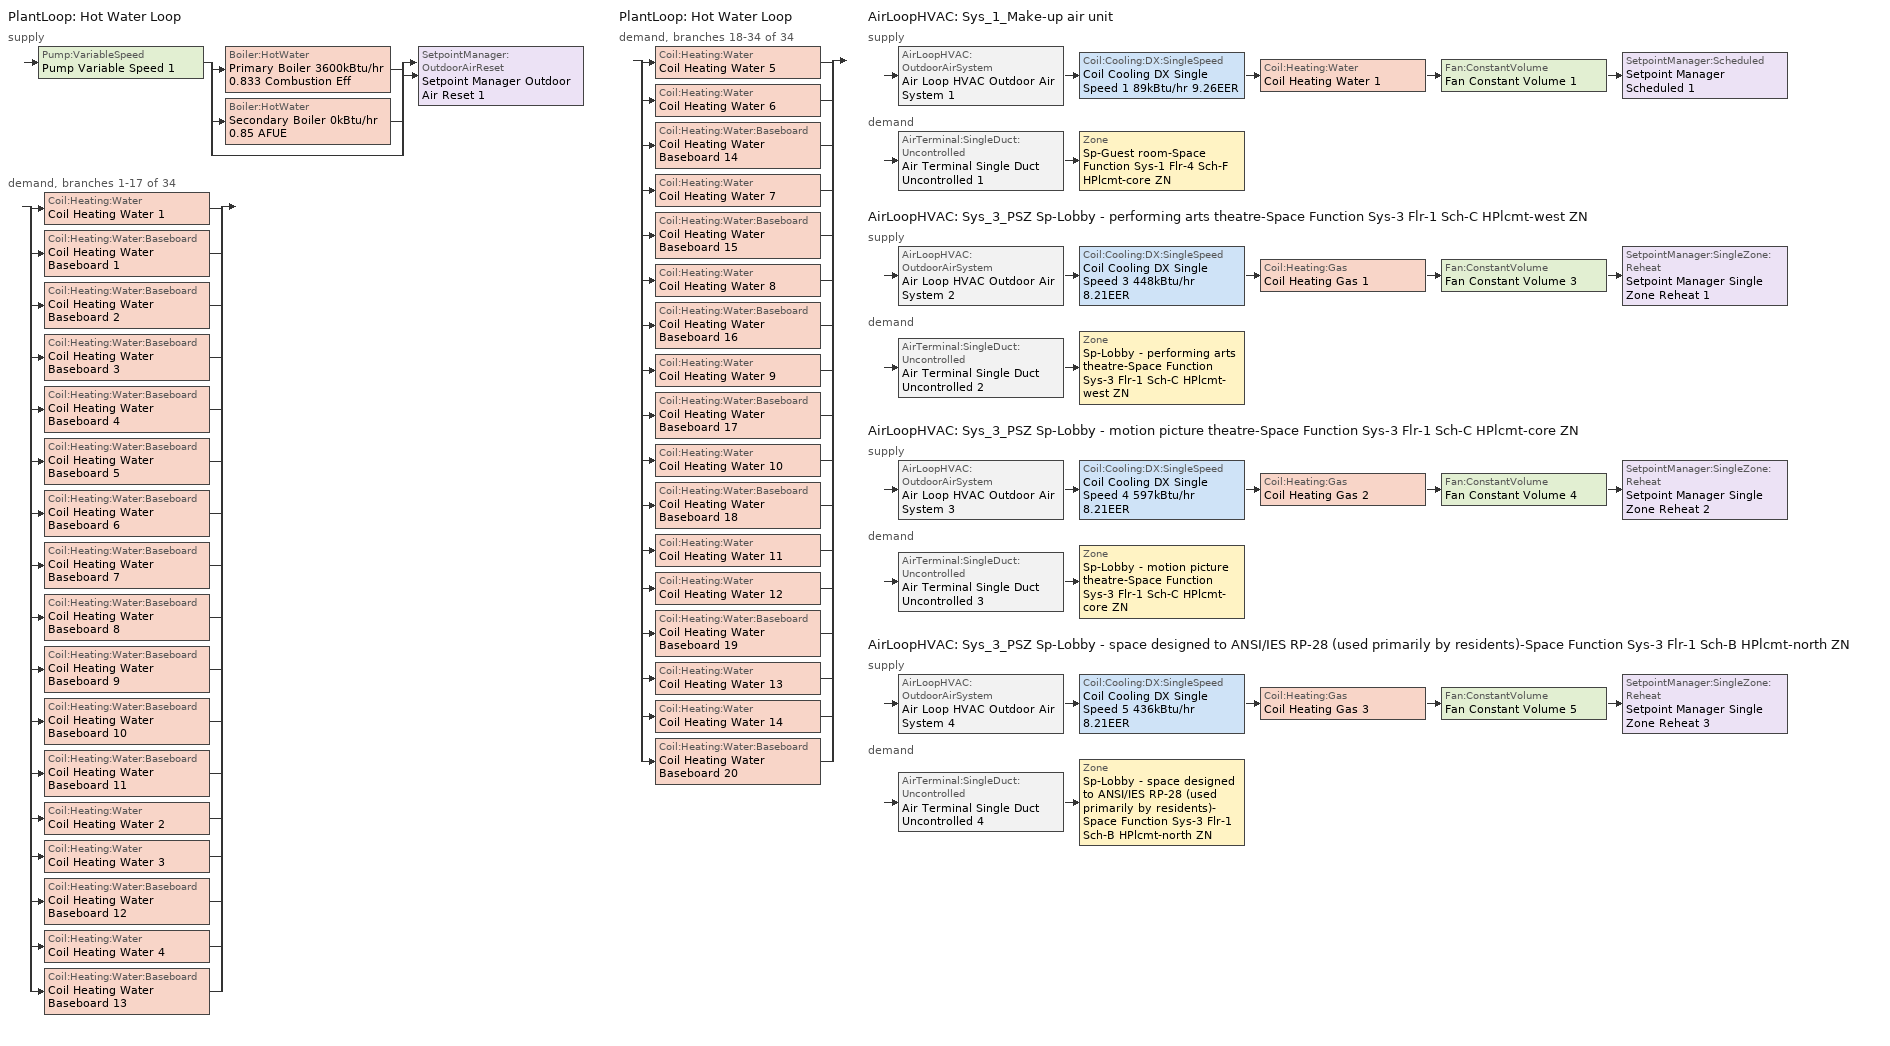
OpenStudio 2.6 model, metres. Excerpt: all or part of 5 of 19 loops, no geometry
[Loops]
PlantLoop 'Hot Water Loop'
 supply: Pump:VariableSpeed 'Pump Variable Speed 1' > split
  | Boiler:HotWater 'Primary Boiler 3600kBtu/hr 0.833 Combustion Eff'
  | Boiler:HotWater 'Secondary Boiler 0kBtu/hr 0.85 AFUE'
  | bypass
  join > SetpointManager:OutdoorAirReset 'Setpoint Manager Outdoor Air Reset 1'
 demand, branches 1-17 of 34: split
  | Coil:Heating:Water 'Coil Heating Water 1'
  | Coil:Heating:Water:Baseboard 'Coil Heating Water Baseboard 1'
  | Coil:Heating:Water:Baseboard 'Coil Heating Water Baseboard 2'
  | Coil:Heating:Water:Baseboard 'Coil Heating Water Baseboard 3'
  | Coil:Heating:Water:Baseboard 'Coil Heating Water Baseboard 4'
  | Coil:Heating:Water:Baseboard 'Coil Heating Water Baseboard 5'
  | Coil:Heating:Water:Baseboard 'Coil Heating Water Baseboard 6'
  | Coil:Heating:Water:Baseboard 'Coil Heating Water Baseboard 7'
  | Coil:Heating:Water:Baseboard 'Coil Heating Water Baseboard 8'
  | Coil:Heating:Water:Baseboard 'Coil Heating Water Baseboard 9'
  | Coil:Heating:Water:Baseboard 'Coil Heating Water Baseboard 10'
  | Coil:Heating:Water:Baseboard 'Coil Heating Water Baseboard 11'
  | Coil:Heating:Water 'Coil Heating Water 2'
  | Coil:Heating:Water 'Coil Heating Water 3'
  | Coil:Heating:Water:Baseboard 'Coil Heating Water Baseboard 12'
  | Coil:Heating:Water 'Coil Heating Water 4'
  | Coil:Heating:Water:Baseboard 'Coil Heating Water Baseboard 13'
PlantLoop 'Hot Water Loop'
 demand, branches 18-34 of 34: split
  | Coil:Heating:Water 'Coil Heating Water 5'
  | Coil:Heating:Water 'Coil Heating Water 6'
  | Coil:Heating:Water:Baseboard 'Coil Heating Water Baseboard 14'
  | Coil:Heating:Water 'Coil Heating Water 7'
  | Coil:Heating:Water:Baseboard 'Coil Heating Water Baseboard 15'
  | Coil:Heating:Water 'Coil Heating Water 8'
  | Coil:Heating:Water:Baseboard 'Coil Heating Water Baseboard 16'
  | Coil:Heating:Water 'Coil Heating Water 9'
  | Coil:Heating:Water:Baseboard 'Coil Heating Water Baseboard 17'
  | Coil:Heating:Water 'Coil Heating Water 10'
  | Coil:Heating:Water:Baseboard 'Coil Heating Water Baseboard 18'
  | Coil:Heating:Water 'Coil Heating Water 11'
  | Coil:Heating:Water 'Coil Heating Water 12'
  | Coil:Heating:Water:Baseboard 'Coil Heating Water Baseboard 19'
  | Coil:Heating:Water 'Coil Heating Water 13'
  | Coil:Heating:Water 'Coil Heating Water 14'
  | Coil:Heating:Water:Baseboard 'Coil Heating Water Baseboard 20'
AirLoopHVAC 'Sys_1_Make-up air unit'
 supply: AirLoopHVAC:OutdoorAirSystem 'Air Loop HVAC Outdoor Air System 1' > Coil:Cooling:DX:SingleSpeed 'Coil Cooling DX Single Speed 1 89kBtu/hr 9.26EER' > Coil:Heating:Water 'Coil Heating Water 1' > Fan:ConstantVolume 'Fan Constant Volume 1' > SetpointManager:Scheduled 'Setpoint Manager Scheduled 1'
 demand: AirTerminal:SingleDuct:Uncontrolled 'Air Terminal Single Duct Uncontrolled 1' > Zone 'Sp-Guest room-Space Function Sys-1 Flr-4 Sch-F HPlcmt-core ZN'
AirLoopHVAC 'Sys_3_PSZ Sp-Lobby - performing arts theatre-Space Function Sys-3 Flr-1 Sch-C HPlcmt-west ZN'
 supply: AirLoopHVAC:OutdoorAirSystem 'Air Loop HVAC Outdoor Air System 2' > Coil:Cooling:DX:SingleSpeed 'Coil Cooling DX Single Speed 3 448kBtu/hr 8.21EER' > Coil:Heating:Gas 'Coil Heating Gas 1' > Fan:ConstantVolume 'Fan Constant Volume 3' > SetpointManager:SingleZone:Reheat 'Setpoint Manager Single Zone Reheat 1'
 demand: AirTerminal:SingleDuct:Uncontrolled 'Air Terminal Single Duct Uncontrolled 2' > Zone 'Sp-Lobby - performing arts theatre-Space Function Sys-3 Flr-1 Sch-C HPlcmt-west ZN'
AirLoopHVAC 'Sys_3_PSZ Sp-Lobby - motion picture theatre-Space Function Sys-3 Flr-1 Sch-C HPlcmt-core ZN'
 supply: AirLoopHVAC:OutdoorAirSystem 'Air Loop HVAC Outdoor Air System 3' > Coil:Cooling:DX:SingleSpeed 'Coil Cooling DX Single Speed 4 597kBtu/hr 8.21EER' > Coil:Heating:Gas 'Coil Heating Gas 2' > Fan:ConstantVolume 'Fan Constant Volume 4' > SetpointManager:SingleZone:Reheat 'Setpoint Manager Single Zone Reheat 2'
 demand: AirTerminal:SingleDuct:Uncontrolled 'Air Terminal Single Duct Uncontrolled 3' > Zone 'Sp-Lobby - motion picture theatre-Space Function Sys-3 Flr-1 Sch-C HPlcmt-core ZN'
AirLoopHVAC 'Sys_3_PSZ Sp-Lobby - space designed to ANSI/IES RP-28 (used primarily by residents)-Space Function Sys-3 Flr-1 Sch-B HPlcmt-north ZN'
 supply: AirLoopHVAC:OutdoorAirSystem 'Air Loop HVAC Outdoor Air System 4' > Coil:Cooling:DX:SingleSpeed 'Coil Cooling DX Single Speed 5 436kBtu/hr 8.21EER' > Coil:Heating:Gas 'Coil Heating Gas 3' > Fan:ConstantVolume 'Fan Constant Volume 5' > SetpointManager:SingleZone:Reheat 'Setpoint Manager Single Zone Reheat 3'
 demand: AirTerminal:SingleDuct:Uncontrolled 'Air Terminal Single Duct Uncontrolled 4' > Zone 'Sp-Lobby - space designed to ANSI/IES RP-28 (used primarily by residents)-Space Function Sys-3 Flr-1 Sch-B HPlcmt-north ZN'
[Sizing:Zone] Zone Cooling Design Supply Air Temperature Input Method=SupplyAirTemperature; Zone Cooling Design Supply Air Temperature {C}=13; Zone Cooling Design Supply Air Temperature Difference {deltaC}=11.11; Zone Heating Design Supply Air Temperature Input Method=SupplyAirTemperature; Zone Heating Design Supply Air Temperature {C}=43; Zone Heating Design Supply Air Temperature Difference {deltaC}=11.11; Zone Cooling Design Supply Air Humidity Ratio {kg-H2O/kg-air}=0.0085; Zone Heating Design Supply Air Humidity Ratio {kg-H2O/kg-air}=0.008; Zone Heating Sizing Factor=1.3; Zone Cooling Sizing Factor=1.1; Cooling Design Air Flow Method=DesignDay; Heating Design Air Flow Method=DesignDay; Account for Dedicated Outdoor Air System=No; Dedicated Outdoor Air System Control Strategy=NeutralSupplyAir; Dedicated Outdoor Air Low Setpoint Temperature for Design {C}=autosize; Dedicated Outdoor Air High Setpoint Temperature for Design {C}=autosize
Sp-Guest room-Space Function Sys-1 Flr-4 Sch-F HPlcmt-core ZN; Sp-Lobby - performing arts theatre-Space Function Sys-3 Flr-1 Sch-C HPlcmt-west ZN; Sp-Lobby - motion picture theatre-Space Function Sys-3 Flr-1 Sch-C HPlcmt-core ZN; Sp-Lobby - space designed to ANSI/IES RP-28 (used primarily by residents)-Space Function Sys-3 Flr-1 Sch-B HPlcmt-north ZN
[Zone equipment]
Sp-Guest room-Space Function Sys-1 Flr-4 Sch-F HPlcmt-core ZN: Sp-Guest room-Space Function Sys-1 Flr-4 Sch-F HPlcmt-core ZN PTAC, Zone HVAC Baseboard Convective Water 1, Air Terminal Single Duct Uncontrolled 1
Sp-Lobby - performing arts theatre-Space Function Sys-3 Flr-1 Sch-C HPlcmt-west ZN: Air Terminal Single Duct Uncontrolled 2, Zone HVAC Baseboard Convective Water 2
Sp-Lobby - motion picture theatre-Space Function Sys-3 Flr-1 Sch-C HPlcmt-core ZN: Air Terminal Single Duct Uncontrolled 3, Zone HVAC Baseboard Convective Water 3
Sp-Lobby - space designed to ANSI/IES RP-28 (used primarily by residents)-Space Function Sys-3 Flr-1 Sch-B HPlcmt-north ZN: Air Terminal Single Duct Uncontrolled 4, Zone HVAC Baseboard Convective Water 4
[PlantLoop]
Hot Water Loop: Fluid Type=Water; Glycol Concentration=0; Plant Loop Volume {m3}=Autocalculate; Load Distribution Scheme=Optimal
[Sizing:Plant]
Hot Water Loop: Loop Type=Heating; Design Loop Exit Temperature {C}=82; Loop Design Temperature Difference {deltaC}=16; Sizing Option=NonCoincident; Zone Timesteps in Averaging Window=1; Coincident Sizing Factor Mode=None
[Pump:VariableSpeed]
Pump Variable Speed 1: Motor Efficiency=0.895; Pump Control Type=Intermittent; Skin Loss Radiative Fraction=0.5; Design Power Sizing Method=PowerPerFlowPerPressure; Design Electric Power per Unit Flow Rate {W/(m3/s)}=348701.1; Design Shaft Power per Unit Flow Rate per Unit Head {W-s/m3-Pa}=1.50185; Design Minimum Flow Rate Fraction=0
[Boiler:HotWater] Fuel Type=NaturalGas; Normalized Boiler Efficiency Curve=BOILER-EFFFPLR-NECB2011; Water Outlet Upper Temperature Limit {C}=99; Parasitic Electric Load {W}=0; Sizing Factor=1
Name | Nominal Capacity {W} | Nominal Thermal Efficiency | Minimum Part Load Ratio | Boiler Flow Mode
Primary Boiler 3600kBtu/hr 0.833 Combustion Eff | 1.05515e+06 | 0.826 | 0.25 | LeavingSetpointModulated
Secondary Boiler 0kBtu/hr 0.85 AFUE | 0.001 | 0.85 |  | ConstantFlow
[SetpointManager:OutdoorAirReset]
Setpoint Manager Outdoor Air Reset 1: Control Variable=Temperature; Setpoint at Outdoor Low Temperature {C}=82; Outdoor Low Temperature {C}=-16; Setpoint at Outdoor High Temperature {C}=60; Outdoor High Temperature {C}=0
[AirLoopHVAC] Design Supply Air Flow Rate {m3/s}=AutoSize
Name | Availability Schedule
Sys_1_Make-up air unit | Sys_1_Make-up air unit Occ Sch
Sys_3_PSZ Sp-Lobby - performing arts theatre-Space Function Sys-3 Flr-1 Sch-C HPlcmt-west ZN | Sys_3_PSZ Sp-Lobby - performing arts theatre-Space Function Sys-3 Flr-1 Sch-C HPlcmt-west ZN Occ Sch
Sys_3_PSZ Sp-Lobby - motion picture theatre-Space Function Sys-3 Flr-1 Sch-C HPlcmt-core ZN | Sys_3_PSZ Sp-Lobby - motion picture theatre-Space Function Sys-3 Flr-1 Sch-C HPlcmt-core ZN Occ Sch
Sys_3_PSZ Sp-Lobby - space designed to ANSI/IES RP-28 (used primarily by residents)-Space Function Sys-3 Flr-1 Sch-B HPlcmt-north ZN | Sys_3_PSZ Sp-Lobby - space designed to ANSI/IES RP-28 (used primarily by residents)-Space Function Sys-3 Flr-1 Sch-B HPlcmt-north ZN Occ Sch
[Sizing:System] Design Outdoor Air Flow Rate {m3/s}=Autosize; Minimum System Air Flow Ratio=1; Preheat Design Temperature {C}=7; Preheat Design Humidity Ratio {kg-H2O/kg-Air}=0.008; Precool Design Temperature {C}=13; Precool Design Humidity Ratio {kg-H2O/kg-Air}=0.008; Central Cooling Design Supply Air Temperature {C}=13; Central Heating Design Supply Air Temperature {C}=43; Sizing Option=NonCoincident; Central Cooling Design Supply Air Humidity Ratio {kg-H2O/kg-Air}=0.0085; Central Heating Design Supply Air Humidity Ratio {kg-H2O/kg-Air}=0.008; Cooling Design Air Flow Method=DesignDay; Cooling Design Air Flow Rate {m3/s}=0; Heating Design Air Flow Method=DesignDay; Heating Design Air Flow Rate {m3/s}=0; System Outdoor Air Method=ZoneSum; Zone Maximum Outdoor Air Fraction=1; Cooling Supply Air Flow Rate Per Floor Area {m3/s-m2}=0.00996765; Cooling Fraction of Autosized Cooling Supply Air Flow Rate=1; Cooling Supply Air Flow Rate Per Unit Cooling Capacity {m3/s-W}=3.94755e-05; Heating Supply Air Flow Rate Per Floor Area {m3/s-m2}=0.00996765; Heating Fraction of Autosized Heating Supply Air Flow Rate=1; Heating Fraction of Autosized Cooling Supply Air Flow Rate=1; Heating Supply Air Flow Rate Per Unit Heating Capacity {m3/s-W}=3.15882e-05; Cooling Design Capacity Method=CoolingDesignCapacity; Cooling Design Capacity {W}=autosize; Cooling Design Capacity Per Floor Area {W/m2}=234.7; Fraction of Autosized Cooling Design Capacity=1; Heating Design Capacity Method=HeatingDesignCapacity; Heating Design Capacity {W}=autosize; Heating Design Capacity Per Floor Area {W/m2}=157; Fraction of Autosized Heating Design Capacity=1; Central Cooling Capacity Control Method=OnOff
Name | Type of Load to Size On | 100% Outdoor Air in Cooling | 100% Outdoor Air in Heating
Sys_1_Make-up air unit | VentilationRequirement | Yes | Yes
Sys_3_PSZ Sp-Lobby - performing arts theatre-Space Function Sys-3 Flr-1 Sch-C HPlcmt-west ZN; Sys_3_PSZ Sp-Lobby - motion picture theatre-Space Function Sys-3 Flr-1 Sch-C HPlcmt-core ZN; Sys_3_PSZ Sp-Lobby - space designed to ANSI/IES RP-28 (used primarily by residents)-Space Function Sys-3 Flr-1 Sch-B HPlcmt-north ZN | Sensible | No | No
[Fan:ConstantVolume] Availability Schedule=Always On Discrete; Fan Efficiency=0.39975; Pressure Rise {Pa}=640; Maximum Flow Rate {m3/s}=AutoSize; Motor Efficiency=0.615
Fan Constant Volume 1; Fan Constant Volume 2; Fan Constant Volume 3; Fan Constant Volume 4; Fan Constant Volume 5
[Coil:Heating:Water] Availability Schedule=Always On Discrete
Coil Heating Water 1; Coil Heating Water 2; Coil Heating Water 3; Coil Heating Water 4; Coil Heating Water 5; Coil Heating Water 6; Coil Heating Water 7; Coil Heating Water 8; Coil Heating Water 9; Coil Heating Water 10; Coil Heating Water 11; Coil Heating Water 12; Coil Heating Water 13; Coil Heating Water 14
[Coil:Cooling:DX:SingleSpeed] Availability Schedule=Always On Discrete; Rated Total Cooling Capacity {W}=autosize; Rated Sensible Heat Ratio=autosize; Rated Air Flow Rate {m3/s}=autosize; Rated Evaporator Fan Power Per Volume Flow Rate {W/(m3/s)}=773.3; Total Cooling Capacity Function of Temperature Curve=DXCOOL-NECB2011-REF-CAPFT; Total Cooling Capacity Function of Flow Fraction Curve=DXCOOL-NECB2011-REF-CAPFFLOW; Energy Input Ratio Function of Temperature Curve=DXCOOL-NECB2011-REF-COOLEIRFT; Energy Input Ratio Function of Flow Fraction Curve=DXCOOL-NECB2011-REF-COOLEIRFFLOW; Part Load Fraction Correlation Curve=DXCOOL-NECB2011-REF-COOLPLFFPLR; Condenser Type=AirCooled; Evaporative Condenser Effectiveness=0; Evaporative Condenser Air Flow Rate {m3/s}=Autosize; Evaporative Condenser Pump Rated Power Consumption {W}=Autosize; Crankcase Heater Capacity {W}=0; Maximum Outdoor Dry-Bulb Temperature for Crankcase Heater Operation {C}=0; Basin Heater Capacity {W/K}=0; Basin Heater Setpoint Temperature {C}=10
Name | Rated COP {W/W}
Coil Cooling DX Single Speed 1 89kBtu/hr 9.26EER | 3.19482
Coil Cooling DX Single Speed 2 165kBtu/hr 9.3EER | 3.26533
Coil Cooling DX Single Speed 3 448kBtu/hr 8.21EER | 3.06305
Coil Cooling DX Single Speed 4 597kBtu/hr 8.21EER | 3.15907
Coil Cooling DX Single Speed 5 436kBtu/hr 8.21EER | 3.05548
[Controller:OutdoorAir] Minimum Outdoor Air Flow Rate {m3/s}=autosize; Maximum Outdoor Air Flow Rate {m3/s}=Autosize; Economizer Control Type=DifferentialEnthalpy; Economizer Control Action Type=ModulateFlow; Lockout Type=NoLockout; Minimum Limit Type=FixedMinimum; High Humidity Control=No
Name | Minimum Outdoor Air Schedule | Controller Mechanical Ventilation | Heat Recovery Bypass Control Type
Controller Outdoor Air 1 | Sys_1_Make-up air unit Occ Sch | Controller Mechanical Ventilation 1 | BypassWhenWithinEconomizerLimits
Controller Outdoor Air 2 | Sys_3_PSZ Sp-Lobby - performing arts theatre-Space Function Sys-3 Flr-1 Sch-C HPlcmt-west ZN Occ Sch | Controller Mechanical Ventilation 2 | BypassWhenOAFlowGreaterThanMinimum
Controller Outdoor Air 3 | Sys_3_PSZ Sp-Lobby - motion picture theatre-Space Function Sys-3 Flr-1 Sch-C HPlcmt-core ZN Occ Sch | Controller Mechanical Ventilation 3 | BypassWhenOAFlowGreaterThanMinimum
Controller Outdoor Air 4 | Sys_3_PSZ Sp-Lobby - space designed to ANSI/IES RP-28 (used primarily by residents)-Space Function Sys-3 Flr-1 Sch-B HPlcmt-north ZN Occ Sch | Controller Mechanical Ventilation 4 | BypassWhenOAFlowGreaterThanMinimum
[Controller:MechanicalVentilation] Availability Schedule=Always On Discrete; System Outdoor Air Method=ZoneSum
Controller Mechanical Ventilation 1; Controller Mechanical Ventilation 2; Controller Mechanical Ventilation 3; Controller Mechanical Ventilation 4
[AirLoopHVAC:OutdoorAirSystem]
Name | Controller
Air Loop HVAC Outdoor Air System 1 | Controller Outdoor Air 1
Air Loop HVAC Outdoor Air System 2 | Controller Outdoor Air 2
Air Loop HVAC Outdoor Air System 3 | Controller Outdoor Air 3
Air Loop HVAC Outdoor Air System 4 | Controller Outdoor Air 4
[Controller:WaterCoil] Action=Normal; Controller Convergence Tolerance {deltaC}=0.0001; Minimum Actuated Flow {m3/s}=0
Name | Water Coil
Controller Water Coil 1 | Coil Heating Water 1
Controller Water Coil 2 | Coil Heating Water 2
Controller Water Coil 4 | Coil Heating Water 3
Controller Water Coil 5 | Coil Heating Water 4
Controller Water Coil 6 | Coil Heating Water 5
Controller Water Coil 8 | Coil Heating Water 6
Controller Water Coil 9 | Coil Heating Water 7
Controller Water Coil 10 | Coil Heating Water 8
Controller Water Coil 11 | Coil Heating Water 9
Controller Water Coil 12 | Coil Heating Water 10
Controller Water Coil 13 | Coil Heating Water 11
Controller Water Coil 15 | Coil Heating Water 12
Controller Water Coil 16 | Coil Heating Water 13
Controller Water Coil 18 | Coil Heating Water 14
[SetpointManager:Scheduled]
Setpoint Manager Scheduled 1: Control Variable=Temperature; Schedule=Makeup-Air Unit Supply Air Temp
[Coil:Heating:Electric]
Coil Heating Electric 1: Availability Schedule=ON_OFF_ALWAYS_OFF
[ZoneHVAC:PackagedTerminalAirConditioner]
Sp-Guest room-Space Function Sys-1 Flr-4 Sch-F HPlcmt-core ZN PTAC: Availability Schedule=Always On Discrete; Supply Air Flow Rate During Cooling Operation {m3/s}=Autosize; Supply Air Flow Rate During Heating Operation {m3/s}=Autosize; Supply Air Flow Rate When No Cooling or Heating is Needed {m3/s}=Autosize; Outdoor Air Flow Rate During Cooling Operation {m3/s}=Autosize; Outdoor Air Flow Rate During Heating Operation {m3/s}=Autosize; Outdoor Air Flow Rate When No Cooling or Heating is Needed {m3/s}=Autosize; Supply Air Fan=Fan Constant Volume 2; Heating Coil=Coil Heating Electric 1; Cooling Coil=Coil Cooling DX Single Speed 2 165kBtu/hr 9.3EER; Fan Placement=DrawThrough
[Coil:Heating:Water:Baseboard] Heating Design Capacity Method=HeatingDesignCapacity; Heating Design Capacity {W}=autosize; Heating Design Capacity Per Floor Area {W/m2}=0; Fraction of Autosized Heating Design Capacity=0.8
Coil Heating Water Baseboard 1; Coil Heating Water Baseboard 2; Coil Heating Water Baseboard 3; Coil Heating Water Baseboard 4; Coil Heating Water Baseboard 5; Coil Heating Water Baseboard 6; Coil Heating Water Baseboard 7; Coil Heating Water Baseboard 8; Coil Heating Water Baseboard 9; Coil Heating Water Baseboard 10; Coil Heating Water Baseboard 11; Coil Heating Water Baseboard 12; Coil Heating Water Baseboard 13; Coil Heating Water Baseboard 14; Coil Heating Water Baseboard 15; Coil Heating Water Baseboard 16; Coil Heating Water Baseboard 17; Coil Heating Water Baseboard 18; Coil Heating Water Baseboard 19; Coil Heating Water Baseboard 20
[ZoneHVAC:Baseboard:Convective:Water] Availability Schedule=Always On Discrete
Name | Heating Coil
Zone HVAC Baseboard Convective Water 1 | Coil Heating Water Baseboard 1
Zone HVAC Baseboard Convective Water 2 | Coil Heating Water Baseboard 2
Zone HVAC Baseboard Convective Water 3 | Coil Heating Water Baseboard 3
Zone HVAC Baseboard Convective Water 4 | Coil Heating Water Baseboard 4
Zone HVAC Baseboard Convective Water 5 | Coil Heating Water Baseboard 5
Zone HVAC Baseboard Convective Water 6 | Coil Heating Water Baseboard 6
Zone HVAC Baseboard Convective Water 7 | Coil Heating Water Baseboard 7
Zone HVAC Baseboard Convective Water 8 | Coil Heating Water Baseboard 8
Zone HVAC Baseboard Convective Water 9 | Coil Heating Water Baseboard 9
Zone HVAC Baseboard Convective Water 10 | Coil Heating Water Baseboard 10
Zone HVAC Baseboard Convective Water 11 | Coil Heating Water Baseboard 11
Zone HVAC Baseboard Convective Water 12 | Coil Heating Water Baseboard 12
Zone HVAC Baseboard Convective Water 13 | Coil Heating Water Baseboard 13
Zone HVAC Baseboard Convective Water 14 | Coil Heating Water Baseboard 14
Zone HVAC Baseboard Convective Water 15 | Coil Heating Water Baseboard 15
Zone HVAC Baseboard Convective Water 16 | Coil Heating Water Baseboard 16
Zone HVAC Baseboard Convective Water 17 | Coil Heating Water Baseboard 17
Zone HVAC Baseboard Convective Water 18 | Coil Heating Water Baseboard 18
Zone HVAC Baseboard Convective Water 19 | Coil Heating Water Baseboard 19
Zone HVAC Baseboard Convective Water 20 | Coil Heating Water Baseboard 20
[AirTerminal:SingleDuct:Uncontrolled] Availability Schedule=Always On Discrete; Maximum Air Flow Rate {m3/s}=AutoSize
Air Terminal Single Duct Uncontrolled 1; Air Terminal Single Duct Uncontrolled 2; Air Terminal Single Duct Uncontrolled 3; Air Terminal Single Duct Uncontrolled 4
[Coil:Heating:Gas] Availability Schedule=Always On Discrete; Gas Burner Efficiency=0.81; Nominal Capacity {W}=AutoSize; Parasitic Electric Load {W}=0; Part Load Fraction Correlation Curve=FURNACE-EFFPLR-NECB2011; Parasitic Gas Load {W}=0
Coil Heating Gas 1; Coil Heating Gas 2; Coil Heating Gas 3
[SetpointManager:SingleZone:Reheat] Minimum Supply Air Temperature {C}=13; Maximum Supply Air Temperature {C}=43
Name | Control Zone
Setpoint Manager Single Zone Reheat 1 | Sp-Lobby - performing arts theatre-Space Function Sys-3 Flr-1 Sch-C HPlcmt-west ZN
Setpoint Manager Single Zone Reheat 2 | Sp-Lobby - motion picture theatre-Space Function Sys-3 Flr-1 Sch-C HPlcmt-core ZN
Setpoint Manager Single Zone Reheat 3 | Sp-Lobby - space designed to ANSI/IES RP-28 (used primarily by residents)-Space Function Sys-3 Flr-1 Sch-B HPlcmt-north ZN
[HeatExchanger:AirToAir:SensibleAndLatent] Availability Schedule=Always On Discrete; Nominal Supply Air Flow Rate {m3/s}=autosize; Sensible Effectiveness at 100% Heating Air Flow=0.5; Latent Effectiveness at 100% Heating Air Flow=0.5; Sensible Effectiveness at 75% Heating Air Flow=0.5; Latent Effectiveness at 75% Heating Air Flow=0.5; Sensible Effectiveness at 100% Cooling Air Flow=0.5; Latent Effectiveness at 100% Cooling Air Flow=0.5; Sensible Effectiveness at 75% Cooling Air Flow=0.5; Latent Effectiveness at 75% Cooling Air Flow=0.5; Supply Air Outlet Temperature Control=Yes; Heat Exchanger Type=Rotary; Frost Control Type=ExhaustOnly; Threshold Temperature {C}=-23.3; Initial Defrost Time Fraction=0.167; Rate of Defrost Time Fraction Increase {1/K}=1.44; Economizer Lockout=Yes
Name | Nominal Electric Power {W}
Sys_1_Make-up air unit ERV | 1052.35
Sys_3_PSZ Sp-Laboratory - classrooms-Space Function Sys-3 Flr-4 Sch-D HPlcmt-south ZN ERV; Sys_3_PSZ Sp-Laboratory - other-Space Function Sys-3 Flr-4 Sch-A HPlcmt-east ZN ERV | 2988.7
Sys_3_PSZ Sp-Laundry/Washing area-Space Function Sys-3 Flr-4 Sch-C HPlcmt-north ZN ERV | 1191.31
Sys_3_PSZ Sp-Lobby - elevator-Space Function Sys-3 Flr-3 Sch-C HPlcmt-south ZN ERV | 5496.85
Sys_3_PSZ Sp-Lobby - hotel-Space Function Sys-3 Flr-3 Sch-H HPlcmt-east ZN ERV | 1984.08
Sys_3_PSZ Sp-Lobby - motion picture theatre-Space Function Sys-3 Flr-1 Sch-C HPlcmt-core ZN ERV | 7430.92
Sys_3_PSZ Sp-Lobby - other-Space Function Sys-3 Flr-3 Sch-C HPlcmt-west ZN ERV; Sys_3_PSZ Sp-Lobby - performing arts theatre-Space Function Sys-3 Flr-1 Sch-C HPlcmt-west ZN ERV; Sys_3_PSZ Sp-Lobby - space designed to ANSI/IES RP-28 (used primarily by residents)-Space Function Sys-3 Flr-1 Sch-B HPlcmt-north ZN ERV | 5585.69
Sys_4_PSZ_Sp-Loading dock interior-Space Function Sys-4 Flr-3 Sch-H HPlcmt-core ZN ERV | 1325.715
Sys_6_VAV with Reheat ERV | 3467.09
Sys_6_VAV with Reheat 1 ERV | 9162.25
Sys_6_VAV with Reheat 2 ERV; Sys_6_VAV with Reheat 3 ERV | 1758.55
[SetpointManager:OutdoorAirPretreat] Minimum Setpoint Temperature {C}=-99; Maximum Setpoint Temperature {C}=99; Minimum Setpoint Humidity Ratio {kgWater/kgDryAir}=1e-05; Maximum Setpoint Humidity Ratio {kgWater/kgDryAir}=1
Setpoint Manager Outdoor Air Pretreat 1; Setpoint Manager Outdoor Air Pretreat 2; Setpoint Manager Outdoor Air Pretreat 3; Setpoint Manager Outdoor Air Pretreat 4; Setpoint Manager Outdoor Air Pretreat 5; Setpoint Manager Outdoor Air Pretreat 6; Setpoint Manager Outdoor Air Pretreat 7; Setpoint Manager Outdoor Air Pretreat 8; Setpoint Manager Outdoor Air Pretreat 9; Setpoint Manager Outdoor Air Pretreat 10; Setpoint Manager Outdoor Air Pretreat 11; Setpoint Manager Outdoor Air Pretreat 12; Setpoint Manager Outdoor Air Pretreat 13; Setpoint Manager Outdoor Air Pretreat 14; Setpoint Manager Outdoor Air Pretreat 15
[AvailabilityManager:NightCycle] Control Type=CycleOnAny; Thermostat Tolerance {deltaC}=1; Cycling Run Time {s}=3600
Availability Manager Night Cycle 1; Availability Manager Night Cycle 2; Availability Manager Night Cycle 3; Availability Manager Night Cycle 4; Availability Manager Night Cycle 5; Availability Manager Night Cycle 6; Availability Manager Night Cycle 7; Availability Manager Night Cycle 8; Availability Manager Night Cycle 9; Availability Manager Night Cycle 10; Availability Manager Night Cycle 11; Availability Manager Night Cycle 12; Availability Manager Night Cycle 13; Availability Manager Night Cycle 14; Availability Manager Night Cycle 15
[Schedule:Ruleset]
Name | Default Day Schedule | Summer Design Day Schedule | Winter Design Day Schedule
ON_OFF_ALWAYS_OFF | Schedule Day 3
Makeup-Air Unit Supply Air Temp | Makeup Air Unit Supply Air Temp Default
Sys_1_Make-up air unit Occ Sch | Sys_1_Make-up air unit Occ Sch Default | Sys_1_Make-up air unit Occ Sch Summer Design Day | Sys_1_Make-up air unit Occ Sch Winter Design Day
Sys_3_PSZ Sp-Lobby - motion picture theatre-Space Function Sys-3 Flr-1 Sch-C HPlcmt-core ZN Occ Sch | Sys_3_PSZ Sp-Lobby - motion picture theatre-Space Function Sys-3 Flr-1 Sch-C HPlcmt-core ZN Occ Sch Default | Sys_3_PSZ Sp-Lobby - motion picture theatre-Space Function Sys-3 Flr-1 Sch-C HPlcmt-core ZN Occ Sch Summer Design Day | Sys_3_PSZ Sp-Lobby - motion picture theatre-Space Function Sys-3 Flr-1 Sch-C HPlcmt-core ZN Occ Sch Winter Design Day
Sys_3_PSZ Sp-Lobby - performing arts theatre-Space Function Sys-3 Flr-1 Sch-C HPlcmt-west ZN Occ Sch | Sys_3_PSZ Sp-Lobby - performing arts theatre-Space Function Sys-3 Flr-1 Sch-C HPlcmt-west ZN Occ Sch Default | Sys_3_PSZ Sp-Lobby - performing arts theatre-Space Function Sys-3 Flr-1 Sch-C HPlcmt-west ZN Occ Sch Summer Design Day | Sys_3_PSZ Sp-Lobby - performing arts theatre-Space Function Sys-3 Flr-1 Sch-C HPlcmt-west ZN Occ Sch Winter Design Day
Sys_3_PSZ Sp-Lobby - space designed to ANSI/IES RP-28 (used primarily by residents)-Space Function Sys-3 Flr-1 Sch-B HPlcmt-north ZN Occ Sch | Sys_3_PSZ Sp-Lobby - space designed to ANSI/IES RP-28 (used primarily by residents)-Space Function Sys-3 Flr-1 Sch-B HPlcmt-north ZN Occ Sch Default | Sys_3_PSZ Sp-Lobby - space designed to ANSI/IES RP-28 (used primarily by residents)-Space Function Sys-3 Flr-1 Sch-B HPlcmt-north ZN Occ Sch Summer Design Day | Sys_3_PSZ Sp-Lobby - space designed to ANSI/IES RP-28 (used primarily by residents)-Space Function Sys-3 Flr-1 Sch-B HPlcmt-north ZN Occ Sch Winter Design Day
[Schedule:Day]
Schedule Day 3; wkdON_OFF_ALWAYS_OFF 1; satON_OFF_ALWAYS_OFF 1; sunON_OFF_ALWAYS_OFF 1: 1, 0, 0, 2, 0, 0, 3, 0, 0, 4, 0, 0, 5, 0, 0, 6, 0, 0, 7, 0, 0, 8, 0, 0, 9, 0, 0, 10, 0, 0, 11, 0, 0, 12, 0, 0, 13, 0, 0, 14, 0, 0, 15, 0, 0, 16, 0, 0, 17, 0, 0, 18, 0, 0, 19, 0, 0, 20, 0, 0, 21, 0, 0, 22, 0, 0, 23, 0, 0, 24, 0, 0
Makeup Air Unit Supply Air Temp Default: 24, 0, 20
Sys_1_Make-up air unit Occ Sch Default; Sys_1_Make-up air unit Occ Sch Winter Design Day; Sys_1_Make-up air unit Occ Sch Summer Design Day; Sys_3_PSZ Sp-Lobby - motion picture theatre-Space Function Sys-3 Flr-1 Sch-C HPlcmt-core ZN Occ Sch Default; Sys_3_PSZ Sp-Lobby - motion picture theatre-Space Function Sys-3 Flr-1 Sch-C HPlcmt-core ZN Occ Sch Winter Design Day; Sys_3_PSZ Sp-Lobby - motion picture theatre-Space Function Sys-3 Flr-1 Sch-C HPlcmt-core ZN Occ Sch Summer Design Day; Sys_3_PSZ Sp-Lobby - performing arts theatre-Space Function Sys-3 Flr-1 Sch-C HPlcmt-west ZN Occ Sch Default; Sys_3_PSZ Sp-Lobby - performing arts theatre-Space Function Sys-3 Flr-1 Sch-C HPlcmt-west ZN Occ Sch Winter Design Day; Sys_3_PSZ Sp-Lobby - performing arts theatre-Space Function Sys-3 Flr-1 Sch-C HPlcmt-west ZN Occ Sch Summer Design Day; Sys_3_PSZ Sp-Lobby - space designed to ANSI/IES RP-28 (used primarily by residents)-Space Function Sys-3 Flr-1 Sch-B HPlcmt-north ZN Occ Sch Default; Sys_3_PSZ Sp-Lobby - space designed to ANSI/IES RP-28 (used primarily by residents)-Space Function Sys-3 Flr-1 Sch-B HPlcmt-north ZN Occ Sch Winter Design Day; Sys_3_PSZ Sp-Lobby - space designed to ANSI/IES RP-28 (used primarily by residents)-Space Function Sys-3 Flr-1 Sch-B HPlcmt-north ZN Occ Sch Summer Design Day: 24, 0, 1
Sys_1_Make-up air unit Occ Sch Monday; Sys_1_Make-up air unit Occ Sch Tuesday; Sys_1_Make-up air unit Occ Sch Wednesday; Sys_1_Make-up air unit Occ Sch Thursday; Sys_1_Make-up air unit Occ Sch Friday; Sys_1_Make-up air unit Occ Sch Saturday; Sys_1_Make-up air unit Occ Sch Sunday: 10, 0, 1, 16, 0, 0, 24, 0, 1
Sys_3_PSZ Sp-Lobby - motion picture theatre-Space Function Sys-3 Flr-1 Sch-C HPlcmt-core ZN Occ Sch Monday; Sys_3_PSZ Sp-Lobby - motion picture theatre-Space Function Sys-3 Flr-1 Sch-C HPlcmt-core ZN Occ Sch Tuesday; Sys_3_PSZ Sp-Lobby - motion picture theatre-Space Function Sys-3 Flr-1 Sch-C HPlcmt-core ZN Occ Sch Wednesday; Sys_3_PSZ Sp-Lobby - motion picture theatre-Space Function Sys-3 Flr-1 Sch-C HPlcmt-core ZN Occ Sch Thursday; Sys_3_PSZ Sp-Lobby - motion picture theatre-Space Function Sys-3 Flr-1 Sch-C HPlcmt-core ZN Occ Sch Friday; Sys_3_PSZ Sp-Lobby - motion picture theatre-Space Function Sys-3 Flr-1 Sch-C HPlcmt-core ZN Occ Sch Saturday; Sys_3_PSZ Sp-Lobby - performing arts theatre-Space Function Sys-3 Flr-1 Sch-C HPlcmt-west ZN Occ Sch Monday; Sys_3_PSZ Sp-Lobby - performing arts theatre-Space Function Sys-3 Flr-1 Sch-C HPlcmt-west ZN Occ Sch Tuesday; Sys_3_PSZ Sp-Lobby - performing arts theatre-Space Function Sys-3 Flr-1 Sch-C HPlcmt-west ZN Occ Sch Wednesday; Sys_3_PSZ Sp-Lobby - performing arts theatre-Space Function Sys-3 Flr-1 Sch-C HPlcmt-west ZN Occ Sch Thursday; Sys_3_PSZ Sp-Lobby - performing arts theatre-Space Function Sys-3 Flr-1 Sch-C HPlcmt-west ZN Occ Sch Friday; Sys_3_PSZ Sp-Lobby - performing arts theatre-Space Function Sys-3 Flr-1 Sch-C HPlcmt-west ZN Occ Sch Saturday: 9, 0, 0, 21, 0, 1, 24, 0, 0
Sys_3_PSZ Sp-Lobby - motion picture theatre-Space Function Sys-3 Flr-1 Sch-C HPlcmt-core ZN Occ Sch Sunday; Sys_3_PSZ Sp-Lobby - performing arts theatre-Space Function Sys-3 Flr-1 Sch-C HPlcmt-west ZN Occ Sch Sunday: 9, 0, 0, 19, 0, 1, 24, 0, 0
Sys_3_PSZ Sp-Lobby - space designed to ANSI/IES RP-28 (used primarily by residents)-Space Function Sys-3 Flr-1 Sch-B HPlcmt-north ZN Occ Sch Monday; Sys_3_PSZ Sp-Lobby - space designed to ANSI/IES RP-28 (used primarily by residents)-Space Function Sys-3 Flr-1 Sch-B HPlcmt-north ZN Occ Sch Tuesday; Sys_3_PSZ Sp-Lobby - space designed to ANSI/IES RP-28 (used primarily by residents)-Space Function Sys-3 Flr-1 Sch-B HPlcmt-north ZN Occ Sch Wednesday; Sys_3_PSZ Sp-Lobby - space designed to ANSI/IES RP-28 (used primarily by residents)-Space Function Sys-3 Flr-1 Sch-B HPlcmt-north ZN Occ Sch Thursday; Sys_3_PSZ Sp-Lobby - space designed to ANSI/IES RP-28 (used primarily by residents)-Space Function Sys-3 Flr-1 Sch-B HPlcmt-north ZN Occ Sch Friday: 1, 0, 1, 10, 0, 0, 24, 0, 1
Sys_3_PSZ Sp-Lobby - space designed to ANSI/IES RP-28 (used primarily by residents)-Space Function Sys-3 Flr-1 Sch-B HPlcmt-north ZN Occ Sch Saturday: 2, 0, 1, 10, 0, 0, 24, 0, 1
Sys_3_PSZ Sp-Lobby - space designed to ANSI/IES RP-28 (used primarily by residents)-Space Function Sys-3 Flr-1 Sch-B HPlcmt-north ZN Occ Sch Sunday: 1, 0, 0, 2, 0, 1, 11, 0, 0, 23, 0, 1, 24, 0, 0
[Schedule:Rule] Date Specification Type=DateRange; Start Month=1; Start Day=1; End Month=12
Name | Schedule Ruleset | Rule Order | Day Schedule | Apply Sunday | Apply Monday | Apply Tuesday | Apply Wednesday | Apply Thursday | Apply Friday | Apply Saturday | End Day
wkdON_OFF_ALWAYS_OFF rule | ON_OFF_ALWAYS_OFF | 2 | wkdON_OFF_ALWAYS_OFF 1 | No | Yes | Yes | Yes | Yes | Yes | No | 31
satON_OFF_ALWAYS_OFFrule | ON_OFF_ALWAYS_OFF | 1 | satON_OFF_ALWAYS_OFF 1 | No | No | No | No | No | No | Yes | 31
sunON_OFF_ALWAYS_OFFrule | ON_OFF_ALWAYS_OFF | 0 | sunON_OFF_ALWAYS_OFF 1 | Yes | No | No | No | No | No | No | 31
Sys_1_Make-up air unit Occ Sch Monday Rule | Sys_1_Make-up air unit Occ Sch | 6 | Sys_1_Make-up air unit Occ Sch Monday |  | Yes |  |  |  |  |  | 25
Sys_1_Make-up air unit Occ Sch Tuesday Rule | Sys_1_Make-up air unit Occ Sch | 5 | Sys_1_Make-up air unit Occ Sch Tuesday |  |  | Yes |  |  |  |  | 26
Sys_1_Make-up air unit Occ Sch Wednesday Rule | Sys_1_Make-up air unit Occ Sch | 4 | Sys_1_Make-up air unit Occ Sch Wednesday |  |  |  | Yes |  |  |  | 27
Sys_1_Make-up air unit Occ Sch Thursday Rule | Sys_1_Make-up air unit Occ Sch | 3 | Sys_1_Make-up air unit Occ Sch Thursday |  |  |  |  | Yes |  |  | 28
Sys_1_Make-up air unit Occ Sch Friday Rule | Sys_1_Make-up air unit Occ Sch | 2 | Sys_1_Make-up air unit Occ Sch Friday |  |  |  |  |  | Yes |  | 29
Sys_1_Make-up air unit Occ Sch Saturday Rule | Sys_1_Make-up air unit Occ Sch | 1 | Sys_1_Make-up air unit Occ Sch Saturday |  |  |  |  |  |  | Yes | 30
Sys_1_Make-up air unit Occ Sch Sunday Rule | Sys_1_Make-up air unit Occ Sch | 0 | Sys_1_Make-up air unit Occ Sch Sunday | Yes |  |  |  |  |  |  | 31
Sys_3_PSZ Sp-Lobby - motion picture theatre-Space Function Sys-3 Flr-1 Sch-C HPlcmt-core ZN Occ Sch Monday Rule | Sys_3_PSZ Sp-Lobby - motion picture theatre-Space Function Sys-3 Flr-1 Sch-C HPlcmt-core ZN Occ Sch | 6 | Sys_3_PSZ Sp-Lobby - motion picture theatre-Space Function Sys-3 Flr-1 Sch-C HPlcmt-core ZN Occ Sch Monday |  | Yes |  |  |  |  |  | 25
Sys_3_PSZ Sp-Lobby - motion picture theatre-Space Function Sys-3 Flr-1 Sch-C HPlcmt-core ZN Occ Sch Tuesday Rule | Sys_3_PSZ Sp-Lobby - motion picture theatre-Space Function Sys-3 Flr-1 Sch-C HPlcmt-core ZN Occ Sch | 5 | Sys_3_PSZ Sp-Lobby - motion picture theatre-Space Function Sys-3 Flr-1 Sch-C HPlcmt-core ZN Occ Sch Tuesday |  |  | Yes |  |  |  |  | 26
Sys_3_PSZ Sp-Lobby - motion picture theatre-Space Function Sys-3 Flr-1 Sch-C HPlcmt-core ZN Occ Sch Wednesday Rule | Sys_3_PSZ Sp-Lobby - motion picture theatre-Space Function Sys-3 Flr-1 Sch-C HPlcmt-core ZN Occ Sch | 4 | Sys_3_PSZ Sp-Lobby - motion picture theatre-Space Function Sys-3 Flr-1 Sch-C HPlcmt-core ZN Occ Sch Wednesday |  |  |  | Yes |  |  |  | 27
Sys_3_PSZ Sp-Lobby - motion picture theatre-Space Function Sys-3 Flr-1 Sch-C HPlcmt-core ZN Occ Sch Thursday Rule | Sys_3_PSZ Sp-Lobby - motion picture theatre-Space Function Sys-3 Flr-1 Sch-C HPlcmt-core ZN Occ Sch | 3 | Sys_3_PSZ Sp-Lobby - motion picture theatre-Space Function Sys-3 Flr-1 Sch-C HPlcmt-core ZN Occ Sch Thursday |  |  |  |  | Yes |  |  | 28
Sys_3_PSZ Sp-Lobby - motion picture theatre-Space Function Sys-3 Flr-1 Sch-C HPlcmt-core ZN Occ Sch Friday Rule | Sys_3_PSZ Sp-Lobby - motion picture theatre-Space Function Sys-3 Flr-1 Sch-C HPlcmt-core ZN Occ Sch | 2 | Sys_3_PSZ Sp-Lobby - motion picture theatre-Space Function Sys-3 Flr-1 Sch-C HPlcmt-core ZN Occ Sch Friday |  |  |  |  |  | Yes |  | 29
Sys_3_PSZ Sp-Lobby - motion picture theatre-Space Function Sys-3 Flr-1 Sch-C HPlcmt-core ZN Occ Sch Saturday Rule | Sys_3_PSZ Sp-Lobby - motion picture theatre-Space Function Sys-3 Flr-1 Sch-C HPlcmt-core ZN Occ Sch | 1 | Sys_3_PSZ Sp-Lobby - motion picture theatre-Space Function Sys-3 Flr-1 Sch-C HPlcmt-core ZN Occ Sch Saturday |  |  |  |  |  |  | Yes | 30
Sys_3_PSZ Sp-Lobby - motion picture theatre-Space Function Sys-3 Flr-1 Sch-C HPlcmt-core ZN Occ Sch Sunday Rule | Sys_3_PSZ Sp-Lobby - motion picture theatre-Space Function Sys-3 Flr-1 Sch-C HPlcmt-core ZN Occ Sch | 0 | Sys_3_PSZ Sp-Lobby - motion picture theatre-Space Function Sys-3 Flr-1 Sch-C HPlcmt-core ZN Occ Sch Sunday | Yes |  |  |  |  |  |  | 31
Sys_3_PSZ Sp-Lobby - performing arts theatre-Space Function Sys-3 Flr-1 Sch-C HPlcmt-west ZN Occ Sch Monday Rule | Sys_3_PSZ Sp-Lobby - performing arts theatre-Space Function Sys-3 Flr-1 Sch-C HPlcmt-west ZN Occ Sch | 6 | Sys_3_PSZ Sp-Lobby - performing arts theatre-Space Function Sys-3 Flr-1 Sch-C HPlcmt-west ZN Occ Sch Monday |  | Yes |  |  |  |  |  | 25
Sys_3_PSZ Sp-Lobby - performing arts theatre-Space Function Sys-3 Flr-1 Sch-C HPlcmt-west ZN Occ Sch Tuesday Rule | Sys_3_PSZ Sp-Lobby - performing arts theatre-Space Function Sys-3 Flr-1 Sch-C HPlcmt-west ZN Occ Sch | 5 | Sys_3_PSZ Sp-Lobby - performing arts theatre-Space Function Sys-3 Flr-1 Sch-C HPlcmt-west ZN Occ Sch Tuesday |  |  | Yes |  |  |  |  | 26
Sys_3_PSZ Sp-Lobby - performing arts theatre-Space Function Sys-3 Flr-1 Sch-C HPlcmt-west ZN Occ Sch Wednesday Rule | Sys_3_PSZ Sp-Lobby - performing arts theatre-Space Function Sys-3 Flr-1 Sch-C HPlcmt-west ZN Occ Sch | 4 | Sys_3_PSZ Sp-Lobby - performing arts theatre-Space Function Sys-3 Flr-1 Sch-C HPlcmt-west ZN Occ Sch Wednesday |  |  |  | Yes |  |  |  | 27
Sys_3_PSZ Sp-Lobby - performing arts theatre-Space Function Sys-3 Flr-1 Sch-C HPlcmt-west ZN Occ Sch Thursday Rule | Sys_3_PSZ Sp-Lobby - performing arts theatre-Space Function Sys-3 Flr-1 Sch-C HPlcmt-west ZN Occ Sch | 3 | Sys_3_PSZ Sp-Lobby - performing arts theatre-Space Function Sys-3 Flr-1 Sch-C HPlcmt-west ZN Occ Sch Thursday |  |  |  |  | Yes |  |  | 28
Sys_3_PSZ Sp-Lobby - performing arts theatre-Space Function Sys-3 Flr-1 Sch-C HPlcmt-west ZN Occ Sch Friday Rule | Sys_3_PSZ Sp-Lobby - performing arts theatre-Space Function Sys-3 Flr-1 Sch-C HPlcmt-west ZN Occ Sch | 2 | Sys_3_PSZ Sp-Lobby - performing arts theatre-Space Function Sys-3 Flr-1 Sch-C HPlcmt-west ZN Occ Sch Friday |  |  |  |  |  | Yes |  | 29
Sys_3_PSZ Sp-Lobby - performing arts theatre-Space Function Sys-3 Flr-1 Sch-C HPlcmt-west ZN Occ Sch Saturday Rule | Sys_3_PSZ Sp-Lobby - performing arts theatre-Space Function Sys-3 Flr-1 Sch-C HPlcmt-west ZN Occ Sch | 1 | Sys_3_PSZ Sp-Lobby - performing arts theatre-Space Function Sys-3 Flr-1 Sch-C HPlcmt-west ZN Occ Sch Saturday |  |  |  |  |  |  | Yes | 30
Sys_3_PSZ Sp-Lobby - performing arts theatre-Space Function Sys-3 Flr-1 Sch-C HPlcmt-west ZN Occ Sch Sunday Rule | Sys_3_PSZ Sp-Lobby - performing arts theatre-Space Function Sys-3 Flr-1 Sch-C HPlcmt-west ZN Occ Sch | 0 | Sys_3_PSZ Sp-Lobby - performing arts theatre-Space Function Sys-3 Flr-1 Sch-C HPlcmt-west ZN Occ Sch Sunday | Yes |  |  |  |  |  |  | 31
Sys_3_PSZ Sp-Lobby - space designed to ANSI/IES RP-28 (used primarily by residents)-Space Function Sys-3 Flr-1 Sch-B HPlcmt-north ZN Occ Sch Monday Rule | Sys_3_PSZ Sp-Lobby - space designed to ANSI/IES RP-28 (used primarily by residents)-Space Function Sys-3 Flr-1 Sch-B HPlcmt-north ZN Occ Sch | 6 | Sys_3_PSZ Sp-Lobby - space designed to ANSI/IES RP-28 (used primarily by residents)-Space Function Sys-3 Flr-1 Sch-B HPlcmt-north ZN Occ Sch Monday |  | Yes |  |  |  |  |  | 25
Sys_3_PSZ Sp-Lobby - space designed to ANSI/IES RP-28 (used primarily by residents)-Space Function Sys-3 Flr-1 Sch-B HPlcmt-north ZN Occ Sch Tuesday Rule | Sys_3_PSZ Sp-Lobby - space designed to ANSI/IES RP-28 (used primarily by residents)-Space Function Sys-3 Flr-1 Sch-B HPlcmt-north ZN Occ Sch | 5 | Sys_3_PSZ Sp-Lobby - space designed to ANSI/IES RP-28 (used primarily by residents)-Space Function Sys-3 Flr-1 Sch-B HPlcmt-north ZN Occ Sch Tuesday |  |  | Yes |  |  |  |  | 26
Sys_3_PSZ Sp-Lobby - space designed to ANSI/IES RP-28 (used primarily by residents)-Space Function Sys-3 Flr-1 Sch-B HPlcmt-north ZN Occ Sch Wednesday Rule | Sys_3_PSZ Sp-Lobby - space designed to ANSI/IES RP-28 (used primarily by residents)-Space Function Sys-3 Flr-1 Sch-B HPlcmt-north ZN Occ Sch | 4 | Sys_3_PSZ Sp-Lobby - space designed to ANSI/IES RP-28 (used primarily by residents)-Space Function Sys-3 Flr-1 Sch-B HPlcmt-north ZN Occ Sch Wednesday |  |  |  | Yes |  |  |  | 27
Sys_3_PSZ Sp-Lobby - space designed to ANSI/IES RP-28 (used primarily by residents)-Space Function Sys-3 Flr-1 Sch-B HPlcmt-north ZN Occ Sch Thursday Rule | Sys_3_PSZ Sp-Lobby - space designed to ANSI/IES RP-28 (used primarily by residents)-Space Function Sys-3 Flr-1 Sch-B HPlcmt-north ZN Occ Sch | 3 | Sys_3_PSZ Sp-Lobby - space designed to ANSI/IES RP-28 (used primarily by residents)-Space Function Sys-3 Flr-1 Sch-B HPlcmt-north ZN Occ Sch Thursday |  |  |  |  | Yes |  |  | 28
Sys_3_PSZ Sp-Lobby - space designed to ANSI/IES RP-28 (used primarily by residents)-Space Function Sys-3 Flr-1 Sch-B HPlcmt-north ZN Occ Sch Friday Rule | Sys_3_PSZ Sp-Lobby - space designed to ANSI/IES RP-28 (used primarily by residents)-Space Function Sys-3 Flr-1 Sch-B HPlcmt-north ZN Occ Sch | 2 | Sys_3_PSZ Sp-Lobby - space designed to ANSI/IES RP-28 (used primarily by residents)-Space Function Sys-3 Flr-1 Sch-B HPlcmt-north ZN Occ Sch Friday |  |  |  |  |  | Yes |  | 29
Sys_3_PSZ Sp-Lobby - space designed to ANSI/IES RP-28 (used primarily by residents)-Space Function Sys-3 Flr-1 Sch-B HPlcmt-north ZN Occ Sch Saturday Rule | Sys_3_PSZ Sp-Lobby - space designed to ANSI/IES RP-28 (used primarily by residents)-Space Function Sys-3 Flr-1 Sch-B HPlcmt-north ZN Occ Sch | 1 | Sys_3_PSZ Sp-Lobby - space designed to ANSI/IES RP-28 (used primarily by residents)-Space Function Sys-3 Flr-1 Sch-B HPlcmt-north ZN Occ Sch Saturday |  |  |  |  |  |  | Yes | 30
Sys_3_PSZ Sp-Lobby - space designed to ANSI/IES RP-28 (used primarily by residents)-Space Function Sys-3 Flr-1 Sch-B HPlcmt-north ZN Occ Sch Sunday Rule | Sys_3_PSZ Sp-Lobby - space designed to ANSI/IES RP-28 (used primarily by residents)-Space Function Sys-3 Flr-1 Sch-B HPlcmt-north ZN Occ Sch | 0 | Sys_3_PSZ Sp-Lobby - space designed to ANSI/IES RP-28 (used primarily by residents)-Space Function Sys-3 Flr-1 Sch-B HPlcmt-north ZN Occ Sch Sunday | Yes |  |  |  |  |  |  | 31
[Schedule:Constant]
Always On Discrete: Value=1
[Curve:Biquadratic] Minimum Value of x=13; Maximum Value of x=24; Minimum Value of y=24; Maximum Value of y=46
Name | Coefficient1 Constant | Coefficient2 x | Coefficient3 x**2 | Coefficient4 y | Coefficient5 y**2 | Coefficient6 x*y
DXCOOL-NECB2011-REF-CAPFT | 0.867905 | 0.0142459 | 0.00055436 | -0.0075575 | 3.3e-05 | -0.0001918
DXCOOL-NECB2011-REF-COOLEIRFT | 0.116936 | 0.0284933 | -0.0004112 | 0.0214108 | 0.00016103 | -0.0006791
[Curve:Quadratic] Coefficient1 Constant=1; Coefficient2 x=0; Coefficient3 x**2=0; Minimum Value of x=0; Maximum Value of x=1
DXCOOL-NECB2011-REF-CAPFFLOW; DXCOOL-NECB2011-REF-COOLEIRFFLOW
[Curve:Cubic] Maximum Value of x=1
Name | Coefficient1 Constant | Coefficient2 x | Coefficient3 x**2 | Coefficient4 x**3 | Minimum Value of x
DXCOOL-NECB2011-REF-COOLPLFFPLR | 0.0277 | 4.9151 | -8.184 | 4.2702 | 0.7
BOILER-EFFFPLR-NECB2011 | 0.2901 | 2.6664 | -3.764 | 1.82 | 0
FURNACE-EFFPLR-NECB2011 | 0.7277 | 1.0667 | -1.5174 | 0.7282 | 0
